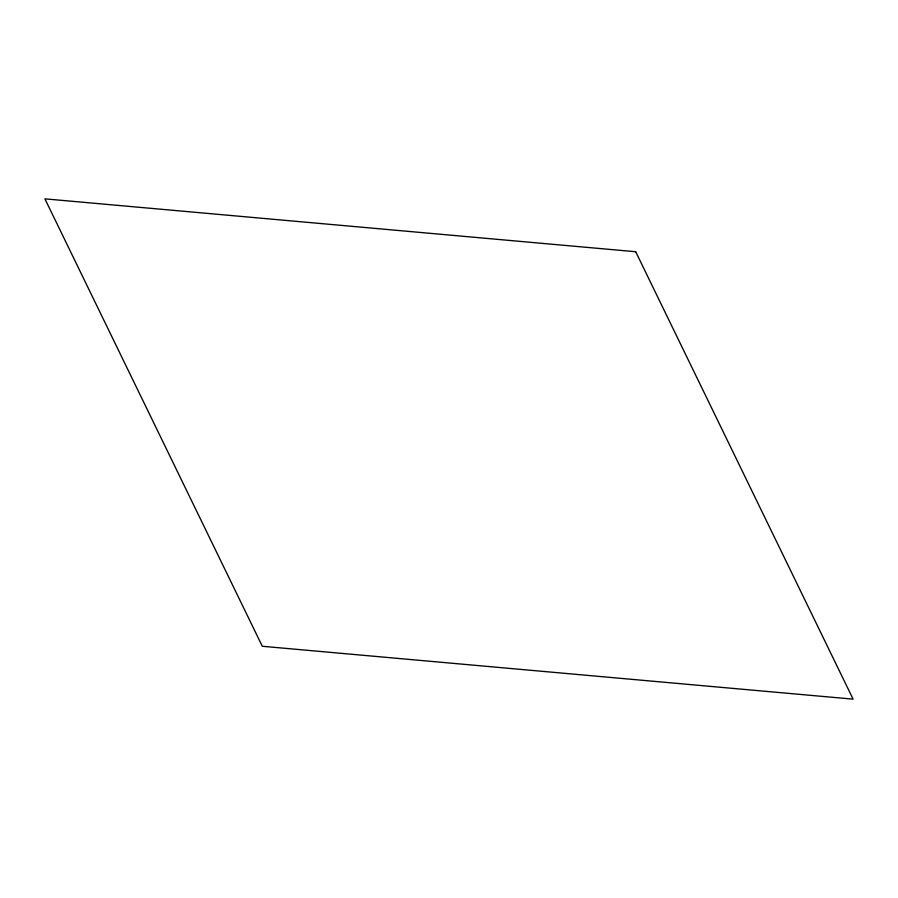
<?xml version="1.0" encoding="UTF-8"?>
<svg xmlns="http://www.w3.org/2000/svg" width="898" height="898" viewBox="0 0 898 898"><rect width="100%" height="100%" fill="white"/><g stroke="black" fill="none" stroke-linecap="round" stroke-linejoin="round"><path stroke-width="1.35" d="M635.705 251.732L44.9 198.851L262.295 646.268L853.1 699.149L635.705 251.732"/></g></svg>
